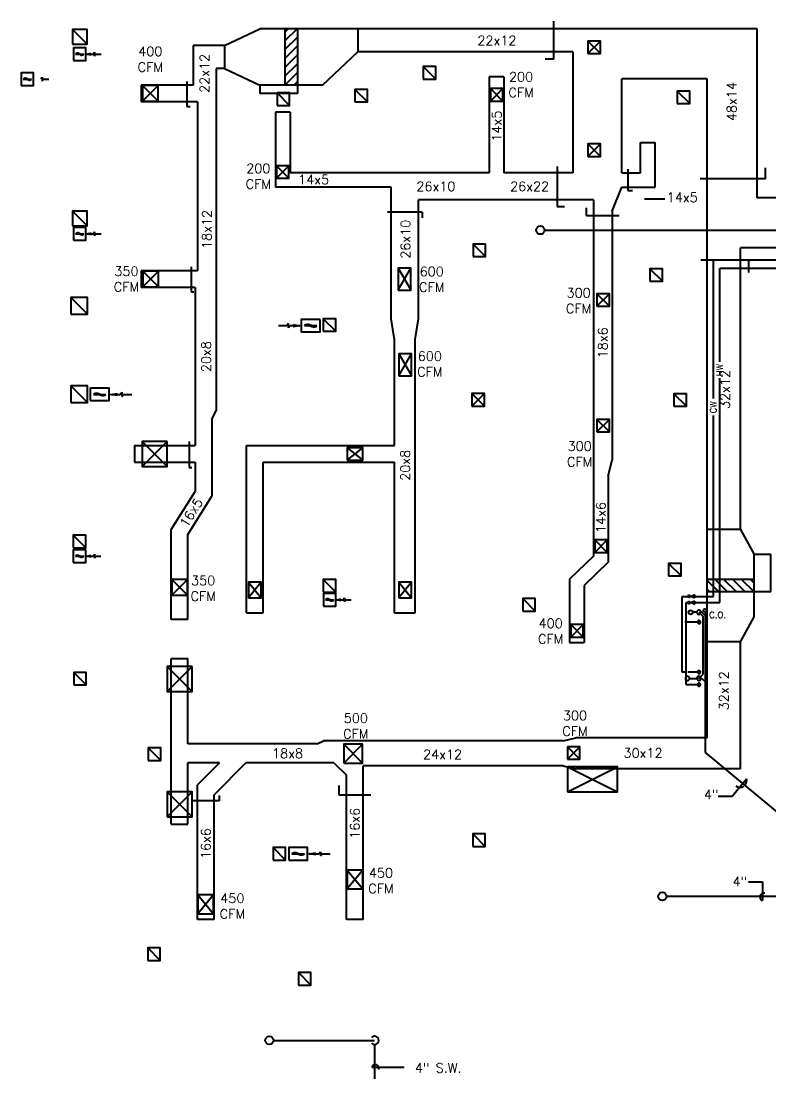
# Model space of a CAD drawing. Header units: inches. Extents: x 1071783 to 1074856, y 1075949 to 1078675.
# Drawn here: x 1071814 to 1072533, y 1075949 to 1076963 of the extents above; entities that cross this region are included whole.
import ezdxf
from ezdxf.enums import TextEntityAlignment as Align

# ---------------------------------------------------------------- set-up
doc = ezdxf.new("R2010")
doc.units = ezdxf.units.IN
doc.header["$MEASUREMENT"] = 0
doc.layers.get('0').update_dxf_attribs({"linetype": 'CONTINUOUS'})
for name, color, linetype, lineweight in [('M-CFM', 62, 'CONTINUOUS', 30), ('M-Diff', 172, 'CONTINUOUS', 40), ('M-DuctR', 7, 'CONTINUOUS', 40), ('M-DuctS', 21, 'CONTINUOUS', 40), ('P-GCW', 132, 'CONTINUOUS', 40), ('P-San', 70, 'CONTINUOUS', 40), ('P-San-T', 231, 'CONTINUOUS', 20), ('P-Text', 50, 'CONTINUOUS', 20)]:
    doc.layers.add(name, color=color, linetype=linetype, lineweight=lineweight)
doc.styles.add('BGE', font='simplex.shx')

# ---------------------------------------------------------------- blocks, each defined once
blk = doc.blocks.new('SADDLE')
at = {"linetype": 'Continuous'}
for p, q in [((0, 0), (4, 2)), ((0, 2), (4, 0))]:
    blk.add_line(p, q, dxfattribs=at)
blk.add_lwpolyline([(0, 0), (4, 0), (4, 2), (0, 2)], close=True, dxfattribs=at)
blk = doc.blocks.new('SADDL2')
at = {"linetype": 'Continuous'}
for p, q in [((0, 2), (2, 0)), ((2, 2), (0, 0))]:
    blk.add_line(p, q, dxfattribs=at)
blk.add_lwpolyline([(0, 0), (2, 0), (2, 2), (0, 2)], close=True, dxfattribs=at)
blk = doc.blocks.new('EXHST')
at = {"linetype": 'Continuous'}
for p, q in [((1.601, 0.5), (1.684, 0.667)), ((1.684, 0.667), (1.684, 0.334)), ((0.167, 0.5), (0.458, 0.5)), ((0.542, 0.5), (0.833, 0.5)), ((1.093, 0.5), (1.601, 0.5)), ((1.684, 0.334), (1.768, 0.5)), ((1.768, 0.5), (2.208, 0.5))]:
    blk.add_line(p, q, dxfattribs=at)
blk.add_lwpolyline([(0, 0), (1, 0), (1, 1), (0, 1)], close=True, dxfattribs=at)
blk.add_lwpolyline([(1.427, 0.417), (1.093, 0.5), (1.427, 0.584)], dxfattribs=at)
blk.add_circle((0.5, 0.5), 0.0417, dxfattribs=at)
for centre, start, end in [((0.333, 0.375), 48.3482, 143.1301), ((0.667, 0.625), 228.3482, 323.1301)]:
    blk.add_arc(centre, 0.208, start, end, dxfattribs=at)

msp = doc.modelspace()

# ---------------------------------------------------------------- linework, layer by layer
at = {"layer": 'M-Diff'}
for p, q in [((1071863.2, 1076955.3), (1071877.2, 1076941.3)), ((1072357.6, 1076944.1), (1072369.6, 1076932.1)), ((1072369.6, 1076944.1), (1072357.6, 1076932.1)), ((1072199.6, 1076919.6), (1072211.6, 1076907.6)), ((1071930.4, 1076901.4), (1071945.4, 1076886.4)), ((1071945.4, 1076901.4), (1071930.4, 1076886.4)), ((1072264.1, 1076898.6), (1072276.1, 1076886.6)), ((1072276.1, 1076898.6), (1072264.1, 1076886.6)), ((1072059.5, 1076894.5), (1072071.5, 1076882.5)), ((1072134.1, 1076897.8), (1072146.1, 1076885.8)), ((1072443.3, 1076896.1), (1072455.3, 1076884.1)), ((1072357.6, 1076845.5), (1072369.6, 1076833.5)), ((1072369.6, 1076845.5), (1072357.6, 1076833.5)), ((1072058.9, 1076824.5), (1072070.9, 1076812.5)), ((1072070.9, 1076824.5), (1072058.9, 1076812.5)), ((1071863.2, 1076781.1), (1071877.2, 1076767.1)), ((1072247.5, 1076749.5), (1072259.5, 1076737.5)), ((1072175.7, 1076726.3), (1072187.7, 1076705.3)), ((1072175.7, 1076705.3), (1072187.7, 1076726.3)), ((1072417, 1076725.8), (1072429, 1076713.8)), ((1071930.6, 1076723.4), (1071945.6, 1076708.4)), ((1071945.6, 1076723.4), (1071930.6, 1076708.4)), ((1071861.7, 1076698.3), (1071877.7, 1076682.3)), ((1072366.2, 1076701.9), (1072378.2, 1076689.9)), ((1072378.2, 1076701.9), (1072366.2, 1076689.9)), ((1072103.8, 1076677.8), (1072115.8, 1076665.8)), ((1072176.3, 1076644.1), (1072188.3, 1076623.1)), ((1072176.3, 1076623.1), (1072188.3, 1076644.1)), ((1071861.7, 1076613.6), (1071877.7, 1076597.6)), ((1072246.3, 1076606.1), (1072258.3, 1076594.1)), ((1072258.3, 1076606.1), (1072246.3, 1076594.1)), ((1072440.1, 1076605.9), (1072452.1, 1076593.9)), ((1072366.3, 1076581.3), (1072378.3, 1076569.3)), ((1072378.3, 1076581.3), (1072366.3, 1076569.3)), ((1072126.7, 1076542.2), (1072141.7, 1076554.2)), ((1072126.7, 1076554.2), (1072141.7, 1076542.2)), ((1071863.9, 1076470.2), (1071875.9, 1076458.2)), ((1072364.2, 1076465.7), (1072376.2, 1076453.7)), ((1072376.2, 1076465.7), (1072364.2, 1076453.7)), ((1072435, 1076443.3), (1072447, 1076431.3)), ((1071958.6, 1076427.8), (1071973.6, 1076412.8)), ((1071973.6, 1076427.8), (1071958.6, 1076412.8)), ((1072032.1, 1076425.3), (1072044.1, 1076410.3)), ((1072044.1, 1076425.3), (1072032.1, 1076410.3)), ((1072103.7, 1076427.7), (1072115.7, 1076415.7)), ((1072176.3, 1076425.3), (1072188.3, 1076410.3)), ((1072188.3, 1076425.3), (1072176.3, 1076410.3)), ((1072295.1, 1076409.5), (1072307.1, 1076397.5)), ((1072341.1, 1076384.5), (1072353.1, 1076372.5)), ((1072353.1, 1076384.5), (1072341.1, 1076372.5)), ((1071864.5, 1076338.7), (1071876.5, 1076326.7)), ((1072123.5, 1076269.8), (1072141.5, 1076251.8)), ((1072141.5, 1076269.8), (1072123.5, 1076251.8)), ((1071935.9, 1076266.4), (1071947.9, 1076254.4)), ((1072338, 1076267.5), (1072350, 1076255.5)), ((1072350, 1076267.5), (1072338, 1076255.5)), ((1072247.1, 1076183.9), (1072259.1, 1076171.9)), ((1072055.7, 1076170.7), (1072067.7, 1076158.7)), ((1072126.6, 1076149.1), (1072141.6, 1076131.1)), ((1072141.6, 1076149.1), (1072126.6, 1076131.1)), ((1071983.5, 1076125.3), (1071998.5, 1076107.3)), ((1071998.5, 1076125.3), (1071983.5, 1076107.3)), ((1071935.5, 1076074.6), (1071947.5, 1076062.6)), ((1072080, 1076050.8), (1072092, 1076038.8))]:
    msp.add_line(p, q, dxfattribs=at)
for points in [[(1071863.2, 1076941.3), (1071877.2, 1076941.3), (1071877.2, 1076955.3), (1071863.2, 1076955.3)], [(1072357.6, 1076932.1), (1072369.6, 1076932.1), (1072369.6, 1076944.1), (1072357.6, 1076944.1)], [(1072199.6, 1076907.6), (1072211.6, 1076907.6), (1072211.6, 1076919.6), (1072199.6, 1076919.6)], [(1071930.4, 1076886.4), (1071945.4, 1076886.4), (1071945.4, 1076901.4), (1071930.4, 1076901.4)], [(1072264.1, 1076886.6), (1072276.1, 1076886.6), (1072276.1, 1076898.6), (1072264.1, 1076898.6)], [(1072059.5, 1076882.5), (1072071.5, 1076882.5), (1072071.5, 1076894.5), (1072059.5, 1076894.5)], [(1072134.1, 1076885.8), (1072146.1, 1076885.8), (1072146.1, 1076897.8), (1072134.1, 1076897.8)], [(1072443.3, 1076884.1), (1072455.3, 1076884.1), (1072455.3, 1076896.1), (1072443.3, 1076896.1)], [(1072357.6, 1076833.5), (1072369.6, 1076833.5), (1072369.6, 1076845.5), (1072357.6, 1076845.5)], [(1072058.9, 1076812.5), (1072070.9, 1076812.5), (1072070.9, 1076824.5), (1072058.9, 1076824.5)], [(1071863.2, 1076767.1), (1071877.2, 1076767.1), (1071877.2, 1076781.1), (1071863.2, 1076781.1)], [(1072247.5, 1076737.5), (1072259.5, 1076737.5), (1072259.5, 1076749.5), (1072247.5, 1076749.5)], [(1072175.7, 1076705.3), (1072187.7, 1076705.3), (1072187.7, 1076726.3), (1072175.7, 1076726.3)], [(1072417, 1076713.8), (1072429, 1076713.8), (1072429, 1076725.8), (1072417, 1076725.8)], [(1071930.6, 1076708.4), (1071945.6, 1076708.4), (1071945.6, 1076723.4), (1071930.6, 1076723.4)], [(1071861.7, 1076682.3), (1071877.7, 1076682.3), (1071877.7, 1076698.3), (1071861.7, 1076698.3)], [(1072366.2, 1076689.9), (1072378.2, 1076689.9), (1072378.2, 1076701.9), (1072366.2, 1076701.9)], [(1072103.8, 1076665.8), (1072115.8, 1076665.8), (1072115.8, 1076677.8), (1072103.8, 1076677.8)], [(1072176.3, 1076623.1), (1072188.3, 1076623.1), (1072188.3, 1076644.1), (1072176.3, 1076644.1)], [(1071861.7, 1076597.6), (1071877.7, 1076597.6), (1071877.7, 1076613.6), (1071861.7, 1076613.6)], [(1072246.3, 1076594.1), (1072258.3, 1076594.1), (1072258.3, 1076606.1), (1072246.3, 1076606.1)], [(1072440.1, 1076593.9), (1072452.1, 1076593.9), (1072452.1, 1076605.9), (1072440.1, 1076605.9)], [(1072366.3, 1076569.3), (1072378.3, 1076569.3), (1072378.3, 1076581.3), (1072366.3, 1076581.3)], [(1072126.7, 1076542.2), (1072141.7, 1076542.2), (1072141.7, 1076554.2), (1072126.7, 1076554.2)], [(1071863.9, 1076458.2), (1071875.9, 1076458.2), (1071875.9, 1076470.2), (1071863.9, 1076470.2)], [(1072364.2, 1076453.7), (1072376.2, 1076453.7), (1072376.2, 1076465.7), (1072364.2, 1076465.7)], [(1072435, 1076431.3), (1072447, 1076431.3), (1072447, 1076443.3), (1072435, 1076443.3)], [(1071958.6, 1076412.8), (1071973.6, 1076412.8), (1071973.6, 1076427.8), (1071958.6, 1076427.8)], [(1072032.1, 1076410.3), (1072044.1, 1076410.3), (1072044.1, 1076425.3), (1072032.1, 1076425.3)], [(1072103.7, 1076415.7), (1072115.7, 1076415.7), (1072115.7, 1076427.7), (1072103.7, 1076427.7)], [(1072176.3, 1076410.3), (1072188.3, 1076410.3), (1072188.3, 1076425.3), (1072176.3, 1076425.3)], [(1072295.1, 1076397.5), (1072307.1, 1076397.5), (1072307.1, 1076409.5), (1072295.1, 1076409.5)], [(1072341.1, 1076372.5), (1072353.1, 1076372.5), (1072353.1, 1076384.5), (1072341.1, 1076384.5)], [(1071864.5, 1076326.7), (1071876.5, 1076326.7), (1071876.5, 1076338.7), (1071864.5, 1076338.7)], [(1072123.5, 1076251.8), (1072141.5, 1076251.8), (1072141.5, 1076269.8), (1072123.5, 1076269.8)], [(1071935.9, 1076254.4), (1071947.9, 1076254.4), (1071947.9, 1076266.4), (1071935.9, 1076266.4)], [(1072338, 1076255.5), (1072350, 1076255.5), (1072350, 1076267.5), (1072338, 1076267.5)], [(1072247.1, 1076171.9), (1072259.1, 1076171.9), (1072259.1, 1076183.9), (1072247.1, 1076183.9)], [(1072055.7, 1076158.7), (1072067.7, 1076158.7), (1072067.7, 1076170.7), (1072055.7, 1076170.7)], [(1072126.6, 1076131.1), (1072141.6, 1076131.1), (1072141.6, 1076149.1), (1072126.6, 1076149.1)], [(1071983.5, 1076107.3), (1071998.5, 1076107.3), (1071998.5, 1076125.3), (1071983.5, 1076125.3)], [(1071935.5, 1076062.6), (1071947.5, 1076062.6), (1071947.5, 1076074.6), (1071935.5, 1076074.6)], [(1072080, 1076038.8), (1072092, 1076038.8), (1072092, 1076050.8), (1072080, 1076050.8)]]:
    msp.add_lwpolyline(points, close=True, dxfattribs=at)
at = {"layer": 'M-DuctR'}
for p, q in [((1071833.2, 1076907.6), (1071834.2, 1076909.6)), ((1071834.2, 1076909.6), (1071834.2, 1076905.6)), ((1071816, 1076907.6), (1071819.5, 1076907.6)), ((1071820.5, 1076907.6), (1071824, 1076907.6)), ((1071834.2, 1076905.6), (1071835.2, 1076907.6)), ((1071835.2, 1076907.6), (1071840.5, 1076907.6))]:
    msp.add_line(p, q, dxfattribs=at)
msp.add_lwpolyline([(1071814, 1076901.6), (1071826, 1076901.6), (1071826, 1076913.6), (1071814, 1076913.6)], close=True, dxfattribs=at)
msp.add_circle((1071820, 1076907.6), 0.5, dxfattribs=at)
for centre, start, end in [((1071818, 1076906.1), 48.3482, 143.1301), ((1071822, 1076909.1), 228.3482, 323.1301)]:
    msp.add_arc(centre, 2.5, start, end, dxfattribs=at)
at = {"layer": 'M-DuctS'}
for p, q in [((1072325, 1076926.7), (1072325, 1076963.2)), ((1072009, 1076939.9), (1072043, 1076955.9)), ((1072520, 1076955.9), (1072043, 1076955.9)), ((1072067, 1076955.9), (1072067, 1076901.9)), ((1072067, 1076944.3), (1072078.6, 1076955.9)), ((1072067, 1076952.8), (1072070.1, 1076955.9)), ((1072079, 1076955.9), (1072079, 1076893.9)), ((1072137, 1076955.9), (1072137, 1076933.9)), ((1072520, 1076793.9), (1072520, 1076955.9)), ((1071979, 1076939.9), (1071979, 1076901.9)), ((1072009, 1076939.9), (1071979, 1076939.9)), ((1072009, 1076939.9), (1072009, 1076917.9)), ((1072067, 1076935.9), (1072079, 1076947.9)), ((1072067, 1076927.4), (1072079, 1076939.4)), ((1072067, 1076918.9), (1072079, 1076930.9)), ((1072103, 1076901.9), (1072137, 1076933.9)), ((1072343, 1076933.9), (1072137, 1076933.9)), ((1072343, 1076933.9), (1072343, 1076817.9)), ((1072067, 1076910.4), (1072079, 1076922.4)), ((1072325, 1076926.7), (1072316.7, 1076926.7)), ((1072001, 1076917.9), (1072001, 1076589.7)), ((1072009, 1076917.9), (1072001, 1076917.9)), ((1072009, 1076917.9), (1072043, 1076901.9)), ((1072067, 1076901.9), (1072079, 1076913.9)), ((1072263, 1076909.9), (1072263, 1076817.9)), ((1072277, 1076909.9), (1072263, 1076909.9)), ((1072277, 1076909.9), (1072277, 1076817.9)), ((1071929, 1076901.9), (1071929, 1076885.9)), ((1071979, 1076901.9), (1071929, 1076901.9)), ((1071973, 1076905.5), (1071973, 1076881.3)), ((1072043, 1076901.9), (1072043, 1076893.9)), ((1072103, 1076901.9), (1072043, 1076901.9)), ((1072075.5, 1076901.9), (1072079, 1076905.4)), ((1072390, 1076817.9), (1072390, 1076907.9)), ((1072472, 1076907.9), (1072390, 1076907.9)), ((1072472, 1076276.1), (1072472, 1076907.9)), ((1072079, 1076893.9), (1072043, 1076893.9)), ((1071983, 1076885.9), (1071929, 1076885.9)), ((1071973, 1076881.3), (1071976.1, 1076881.3)), ((1071983, 1076885.9), (1071983, 1076723.9)), ((1072057.9, 1076876.1), (1072057.9, 1076803.9)), ((1072071.9, 1076876.1), (1072057.9, 1076876.1)), ((1072071.9, 1076876.1), (1072071.9, 1076817.9)), ((1072408, 1076817.9), (1072408, 1076846.9)), ((1072408, 1076846.9), (1072422, 1076846.9)), ((1072422, 1076803.9), (1072422, 1076846.9)), ((1072263, 1076817.9), (1072071.9, 1076817.9)), ((1072343, 1076817.9), (1072277, 1076817.9)), ((1072328, 1076823.7), (1072328, 1076785.4)), ((1072390, 1076817.9), (1072408, 1076817.9)), ((1072396, 1076821.2), (1072396, 1076800.7)), ((1072527.8, 1076811.9), (1072527.8, 1076822.6)), ((1072527.8, 1076811.9), (1072465.3, 1076811.9)), ((1072169, 1076803.9), (1072057.9, 1076803.9)), ((1072169, 1076677.9), (1072169, 1076803.9)), ((1072381, 1076780.9), (1072390, 1076803.9)), ((1072390, 1076803.9), (1072422, 1076803.9)), ((1072396, 1076800.7), (1072400.5, 1076800.7)), ((1072363, 1076791.9), (1072195, 1076791.9)), ((1072195, 1076677.9), (1072195, 1076791.9)), ((1072363, 1076791.9), (1072363, 1076450.2)), ((1072412, 1076793), (1072431.3, 1076793)), ((1072604, 1076793.9), (1072520, 1076793.9)), ((1072198.7, 1076779.9), (1072165.3, 1076779.9)), ((1072198.7, 1076779.9), (1072198.7, 1076774.5)), ((1072328, 1076785.4), (1072335.3, 1076785.4)), ((1072356.1, 1076776.9), (1072356.1, 1076784.3)), ((1072356.1, 1076776.9), (1072387.5, 1076776.9)), ((1072381, 1076780.9), (1072381, 1076542.3)), ((1072991, 1076745.9), (1072504, 1076745.9)), ((1072504, 1076475.9), (1072504, 1076745.9)), ((1071977, 1076727.5), (1071977, 1076703.7)), ((1072511.6, 1076733.9), (1072465.9, 1076733.9)), ((1072511.6, 1076733.9), (1072511.6, 1076722.1)), ((1071929, 1076723.9), (1071929, 1076707.9)), ((1071983, 1076723.9), (1071929, 1076723.9)), ((1071981, 1076707.9), (1071929, 1076707.9)), ((1071981, 1076707.9), (1071981, 1076556.3)), ((1071977, 1076703.7), (1071979.5, 1076703.7)), ((1072172, 1076657.9), (1072169, 1076677.9)), ((1072192, 1076657.9), (1072195, 1076677.9)), ((1072172, 1076556.3), (1072172, 1076657.9)), ((1072192, 1076395.9), (1072192, 1076657.9)), ((1071997, 1076581.7), (1072001, 1076589.7)), ((1071997, 1076581.7), (1071997, 1076507.7)), ((1071922.6, 1076556.3), (1071981, 1076556.3)), ((1071922.6, 1076556.3), (1071922.6, 1076540.3)), ((1071975, 1076560.2), (1071975, 1076535.3)), ((1072030, 1076395.9), (1072030, 1076556.3)), ((1072030, 1076556.3), (1072172, 1076556.3)), ((1071922.6, 1076540.3), (1071981, 1076540.3)), ((1071975, 1076535.3), (1071977.8, 1076535.3)), ((1071981, 1076540.3), (1071981, 1076512.3)), ((1072046, 1076395.9), (1072046, 1076540.3)), ((1072046, 1076540.3), (1072172, 1076540.3)), ((1072172, 1076395.9), (1072172, 1076540.3)), ((1072377, 1076527.3), (1072381, 1076542.3)), ((1072377, 1076527.3), (1072377, 1076444.3)), ((1071958, 1076475.8), (1071981, 1076512.3)), ((1071974, 1076471.1), (1071997, 1076507.7)), ((1071958, 1076389.3), (1071958, 1076475.8)), ((1072504, 1076475.9), (1072472, 1076475.9)), ((1072504, 1076475.9), (1072517, 1076451.9)), ((1071974, 1076389.3), (1071974, 1076471.1)), ((1072533, 1076451.9), (1072517, 1076451.9)), ((1072517, 1076391.9), (1072517, 1076451.9)), ((1072533, 1076415.9), (1072533, 1076451.9)), ((1072363, 1076450.2), (1072340, 1076428.1)), ((1072377, 1076444.3), (1072354, 1076422.1)), ((1072340, 1076428.1), (1072340, 1076367.4)), ((1072354, 1076422.1), (1072354, 1076367.4)), ((1072517, 1076427.9), (1072472, 1076427.9)), ((1072483.1, 1076415.9), (1072472, 1076427)), ((1072491.6, 1076415.9), (1072479.6, 1076427.9)), ((1072500, 1076415.9), (1072488, 1076427.9)), ((1072508.5, 1076415.9), (1072496.5, 1076427.9)), ((1072517, 1076415.9), (1072505, 1076427.9)), ((1072517, 1076424.4), (1072513.5, 1076427.9)), ((1072474.6, 1076415.9), (1072472, 1076418.5)), ((1072533, 1076415.9), (1072472, 1076415.9)), ((1072030, 1076395.9), (1072046, 1076395.9)), ((1072172, 1076395.9), (1072192, 1076395.9)), ((1072504, 1076367.9), (1072517, 1076391.9)), ((1071974, 1076389.3), (1071958, 1076389.3)), ((1072340, 1076367.4), (1072354, 1076367.4)), ((1072504, 1076367.9), (1072472, 1076367.9)), ((1072504, 1076246.1), (1072504, 1076367.9)), ((1071958, 1076193.2), (1071958, 1076352.1)), ((1071958, 1076352.1), (1071974, 1076352.1)), ((1071974, 1076270.1), (1071974, 1076352.1)), ((1072098, 1076270.1), (1071974, 1076270.1)), ((1072098, 1076270.1), (1072104, 1076273.1)), ((1072334, 1076273.1), (1072104, 1076273.1)), ((1072334, 1076273.1), (1072346, 1076276.1)), ((1072472, 1076276.1), (1072346, 1076276.1)), ((1071974, 1076193.2), (1071974, 1076252.1)), ((1072004.2, 1076252.1), (1071974, 1076252.1)), ((1072004.2, 1076252.1), (1071983, 1076230.9)), ((1072029.6, 1076252.1), (1071999, 1076221.4)), ((1072114, 1076252.1), (1072029.6, 1076252.1)), ((1072114, 1076252.1), (1072126, 1076240.1)), ((1072334, 1076249.1), (1072142, 1076249.1)), ((1072142, 1076101.9), (1072142, 1076249.1)), ((1072334, 1076249.1), (1072346, 1076246.1)), ((1072126, 1076101.9), (1072126, 1076240.1)), ((1072504, 1076246.1), (1072346, 1076246.1)), ((1071983, 1076101.9), (1071983, 1076230.9)), ((1072118.9, 1076221.1), (1072118.9, 1076230.3)), ((1071999, 1076101.9), (1071999, 1076221.4)), ((1072004.2, 1076215.6), (1072004.2, 1076220.7)), ((1072149.5, 1076221.1), (1072118.9, 1076221.1)), ((1072004.2, 1076215.6), (1071977.4, 1076215.6)), ((1071958, 1076193.2), (1071974, 1076193.2)), ((1071999, 1076101.9), (1071983, 1076101.9)), ((1072142, 1076101.9), (1072126, 1076101.9))]:
    msp.add_line(p, q, dxfattribs=at)
at = {"layer": 'P-GCW'}
for p, q in [((1072614, 1076733.9), (1072478, 1076733.9)), ((1072478, 1076601.4), (1072478, 1076733.9)), ((1072632, 1076725.9), (1072484, 1076725.9)), ((1072484, 1076636.4), (1072484, 1076725.9)), ((1072484, 1076405.6), (1072484, 1076621)), ((1072478, 1076411.6), (1072478, 1076585)), ((1072448, 1076411.6), (1072454, 1076411.6)), ((1072448, 1076339), (1072448, 1076411.6)), ((1072454, 1076413.1), (1072457, 1076411.6)), ((1072454, 1076410.1), (1072454, 1076413.1)), ((1072457, 1076411.6), (1072454, 1076410.1)), ((1072460, 1076413.1), (1072457, 1076411.6)), ((1072457, 1076411.6), (1072460, 1076410.1)), ((1072460, 1076410.1), (1072460, 1076413.1)), ((1072460, 1076411.6), (1072478, 1076411.6)), ((1072452, 1076405.6), (1072454, 1076405.6)), ((1072452, 1076387.8), (1072452, 1076405.6)), ((1072454, 1076407.1), (1072457, 1076405.6)), ((1072454, 1076404.1), (1072454, 1076407.1)), ((1072457, 1076405.6), (1072454, 1076404.1)), ((1072460, 1076407.1), (1072457, 1076405.6)), ((1072457, 1076405.6), (1072460, 1076404.1)), ((1072460, 1076404.1), (1072460, 1076407.1)), ((1072460, 1076405.6), (1072484, 1076405.6)), ((1072452, 1076327), (1072452, 1076386.3)), ((1072464.1, 1076387), (1072452.8, 1076387)), ((1072450.7, 1076339), (1072448, 1076339)), ((1072464.1, 1076339), (1072453.3, 1076339)), ((1072452, 1076327), (1072464.1, 1076327))]:
    msp.add_line(p, q, dxfattribs=at)
msp.add_circle((1072452, 1076387), 0.75, dxfattribs=at)
for centre in [(1072464.1, 1076387), (1072464.1, 1076339), (1072464.1, 1076327)]:
    msp.add_arc(centre, 1.5, 210, 150, dxfattribs=at)
at = {"layer": 'P-San'}
for p, q in [((1072316, 1076762.8), (1072572.5, 1076762.8)), ((1072462, 1076396.4), (1072458.2, 1076396.4)), ((1072464, 1076396.4), (1072468, 1076392.4)), ((1072467, 1076396.4), (1072466, 1076396.4)), ((1072467, 1076396.4), (1072470, 1076393.4)), ((1072468, 1076337), (1072468, 1076392.4)), ((1072470, 1076396.7), (1072470, 1076261.9)), ((1072455.1, 1076333), (1072462.1, 1076333)), ((1072464.1, 1076333), (1072468, 1076337)), ((1072466.1, 1076333), (1072467, 1076333)), ((1072467, 1076333), (1072470, 1076330)), ((1072470, 1076261.9), (1072545, 1076199.9)), ((1072496, 1076220.1), (1072509.7, 1076236.8)), ((1072482.5, 1076220.1), (1072496, 1076220.1)), ((1072511.6, 1076137.8), (1072525.1, 1076137.8)), ((1072525.1, 1076137.8), (1072525.1, 1076119.9)), ((1072613, 1076123.9), (1072433, 1076123.9)), ((1072056, 1075985.9), (1072153, 1075985.9)), ((1072153, 1075981.9), (1072153, 1075949)), ((1072150.3, 1075960.1), (1072181.4, 1075960.1))]:
    msp.add_line(p, q, dxfattribs=at)
for centre, radius in [((1072312, 1076762.8), 4), ((1072456.2, 1076396.4), 2), ((1072470, 1076398.2), 1.5), ((1072429, 1076123.9), 4), ((1072052, 1075985.9), 4)]:
    msp.add_circle(centre, radius, dxfattribs=at)
for centre, radius, start, end in [((1072464, 1076396.4), 2, 344.995, 284.9582), ((1072453.1, 1076333), 2, 129.2982, 227.9942), ((1072453.1, 1076333), 2, 247.3295, 113.8996), ((1072464.1, 1076333), 2, 75.0184, 14.9816), ((1072503.4, 1076235), 6.52, 232.2472, 303.9734), ((1072503.4, 1076235), 6.52, 326.3155, 15.8204), ((1072526.5, 1076123.3), 3.71, 178.9149, 246.8241), ((1072526.5, 1076123.3), 3.71, 80.1368, 163.0371), ((1072153, 1075985.9), 4, 221.4096, 138.5904), ((1072153.6, 1075958.9), 3.49, 111.3545, 160.7801), ((1072153.6, 1075958.9), 3.49, 344.7213, 89.2736)]:
    msp.add_arc(centre, radius, start, end, dxfattribs=at)

# ---------------------------------------------------------------- block references
at = {"layer": 'M-Diff', "xscale": 12, "yscale": 12, "zscale": 12, "rotation": 180}
for p in [(1071954, 1076560.3), (1071978, 1076344.3)]:
    msp.add_blockref('SADDL2', p, dxfattribs=at)
at = {"layer": 'M-Diff', "xscale": 12, "yscale": 12, "zscale": 12}
for name, p in [('SADDLE', (1072338, 1076224.3)), ('SADDL2', (1071954, 1076200.3))]:
    msp.add_blockref(name, p, dxfattribs=at)
at = {"layer": 'M-DuctR', "yscale": 12, "zscale": 12}
for p, xscale in [((1071864.1, 1076925.6), 12), ((1071864.2, 1076753.3), 12), ((1071880.3, 1076599.3), 18), ((1071864, 1076444.1), 12), ((1072103.9, 1076402.3), 12), ((1072070.7, 1076158.7), 18)]:
    msp.add_blockref('EXHST', p, dxfattribs=dict(at, xscale=xscale))
at = {"layer": 'M-DuctR', "xscale": 18, "yscale": 12, "zscale": 12, "rotation": 180}
msp.add_blockref('EXHST', (1072100.7, 1076677.2), dxfattribs=at)

# ---------------------------------------------------------------- texts
at = {"layer": 'M-CFM', "style": 'BGE'}
for s, p in [('400', (1071937.9, 1076934.2)), ('CFM', (1071937.9, 1076919.2)), ('200', (1072293.5, 1076909.8)), ('CFM', (1072293.5, 1076894.8)), ('200', (1072041.5, 1076822)), ('CFM', (1072041.5, 1076807)), ('350', (1071915, 1076723.4)), ('600', (1072207.8, 1076723.2)), ('CFM', (1071915, 1076708.4)), ('CFM', (1072207.8, 1076708.2)), ('300', (1072348.7, 1076702.7)), ('CFM', (1072348.7, 1076687.7)), ('600', (1072206, 1076642)), ('CFM', (1072206, 1076627)), ('300', (1072349.7, 1076555.7)), ('CFM', (1072349.7, 1076540.7)), ('350', (1071988.6, 1076426.8)), ('CFM', (1071988.6, 1076411.8)), ('400', (1072321.9, 1076385.8)), ('CFM', (1072321.9, 1076370.8)), ('300', (1072345.2, 1076297.4)), ('500', (1072135, 1076294.8)), ('CFM', (1072135, 1076279.8)), ('CFM', (1072345.2, 1076282.4)), ('450', (1072159.1, 1076146.5)), ('CFM', (1072159.1, 1076131.5)), ('450', (1072016.6, 1076122.1)), ('CFM', (1072016.6, 1076107.1))]:
    msp.add_text(s, height=9, dxfattribs=at).set_placement(p, align=Align.MIDDLE)
at = {"layer": 'M-DuctS', "style": 'BGE'}
for s, p in [('22x12', (1072270.3, 1076944.7)), ('14x5', (1072094.6, 1076811.3)), ('26x10', (1072211.8, 1076804.8)), ('26x22', (1072301.7, 1076804.8)), ('14x5', (1072448.1, 1076794.3)), ('18x8', (1072069.5, 1076261.1)), ('24x12', (1072218.2, 1076260.1)), ('30x12', (1072410.5, 1076261.5))]:
    msp.add_text(s, height=9, dxfattribs=at).set_placement(p, align=Align.MIDDLE)
for s, p in [('22x12', (1071989.9, 1076913.1)), ('48x14', (1072495.5, 1076886.1)), ('14x5', (1072270.2, 1076862.5)), ('18x12', (1071992.1, 1076763.5)), ('26x10', (1072182.6, 1076754.1)), ('18x6', (1072371.9, 1076654.8)), ('20x8', (1071991.5, 1076641.5)), ('32x12', (1072489.1, 1076610)), ('20x8', (1072182.4, 1076537.3)), ('14x6', (1072370.1, 1076487.3)), ('32x12', (1072488, 1076321.1)), ('16x6', (1072134.1, 1076194)), ('16x6', (1071991.1, 1076174.6))]:
    msp.add_text(s, height=9, rotation=90, dxfattribs=at).set_placement(p, align=Align.MIDDLE)
msp.add_text('16x5', height=9, rotation=57.804, dxfattribs=at).set_placement((1071981, 1076489.5), align=Align.CENTER)
at = {"layer": 'P-San-T', "style": 'BGE'}
for s, height, p in [('C.O.', 6, (1072482, 1076393.8)), ('4"', 9, (1072475.9, 1076221.7)), ('4"', 9, (1072503.3, 1076138.2)), ('4" S.W.', 9, (1072214, 1075959.4))]:
    msp.add_text(s, height=height, dxfattribs=at).set_placement(p, align=Align.MIDDLE)
at = {"layer": 'P-Text', "style": 'BGE'}
for s, p in [('HW', (1072484, 1076628.7)), ('CW', (1072477.8, 1076592.9))]:
    msp.add_text(s, height=6, rotation=90, dxfattribs=at).set_placement(p, align=Align.MIDDLE)

doc.saveas('drawing.dxf')
